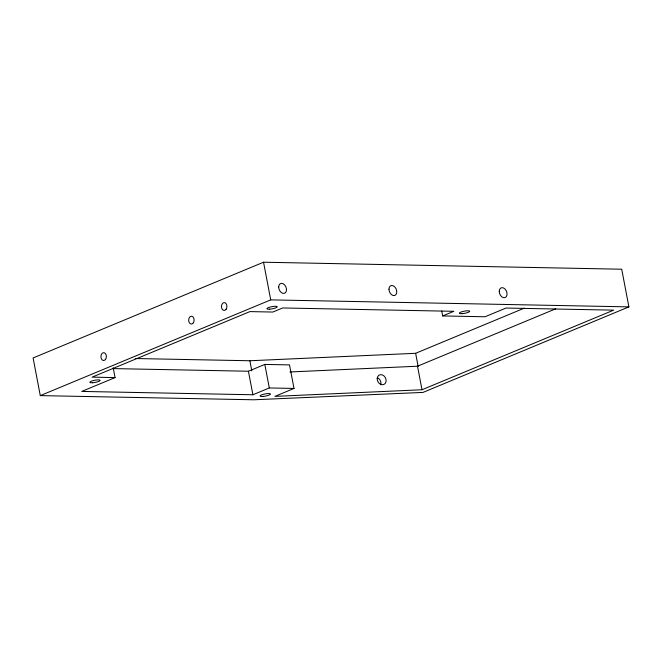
<?xml version="1.0" encoding="UTF-8"?>
<svg xmlns="http://www.w3.org/2000/svg" width="662" height="662" viewBox="0 0 662 662"><rect width="100%" height="100%" fill="white"/><g stroke="black" fill="none" stroke-linecap="round" stroke-linejoin="round"><path stroke-width="0.99" d="M263.542 262.218L33.1 357.952L40.283 395.611L253.778 399.782L423.001 392.409L628.9 306.878L621.717 269.219L263.542 262.218L270.725 299.878L628.9 306.878M40.283 395.611L270.725 299.878M113.185 367.782L115.056 377.597L81.757 391.424L252.909 394.767L269.31 387.957L294.011 388.437L289.517 364.903L264.817 364.423L248.416 371.233L113.351 368.593M441.736 311.032L442.671 315.94L453.826 311.305L282.682 307.962L272.835 312.05L249.905 311.595L92.117 377.141L115.056 377.597M294.011 388.437L274.895 396.381L422.008 389.752L613.641 310.147L506.016 308.045L485.023 316.767L442.671 315.94M135.23 358.523L249.872 360.757L415.628 353.301L524.238 308.178M289.956 371.961L417.515 366.218L555.757 308.79M415.628 353.301L418.127 366.409M417.515 366.218L422.008 389.752M264.817 364.423L269.31 387.957M249.872 360.757L251.8 370.844M248.416 371.233L252.909 394.767M377.861 377.919A5.271 4.237 62.3 0 1 380.782 384.763M105.581 359.3A3.922 2.722 -88.9 0 0 104.331 352.78A3.922 2.722 -88.9 0 0 101.021 357.679A3.922 2.722 -88.9 0 0 105.581 359.3M193.329 322.849A3.922 2.722 -88.9 0 0 192.088 316.328A3.922 2.722 -88.9 0 0 188.769 321.227A3.922 2.722 -88.9 0 0 193.329 322.849M226.131 309.22A3.922 2.722 -88.9 0 0 224.89 302.7A3.922 2.722 -88.9 0 0 221.571 307.598A3.922 2.722 -88.9 0 0 226.131 309.22M278.685 287.002A5.271 3.633 67.4 0 0 284.511 293.291A5.271 3.633 67.4 0 0 284.594 284.859A5.271 3.633 67.4 0 0 278.685 287.002M388.958 289.162A5.271 3.633 67.4 0 0 394.784 295.451A5.271 3.633 67.4 0 0 394.875 287.018A5.271 3.633 67.4 0 0 388.958 289.162M499.231 291.313A5.271 3.633 67.4 0 0 505.065 297.602A5.271 3.633 67.4 0 0 505.147 289.17A5.271 3.633 67.4 0 0 499.231 291.313M377.175 378.581A5.271 4.245 62.3 0 0 383.72 384.539A5.271 4.245 62.3 0 0 384.068 375.983A5.271 4.245 62.3 0 0 377.175 378.581M262.831 396.447A5.271 1.101 -10.8 0 0 270.435 394.031A5.271 1.101 -10.8 0 0 262.508 394.56A5.271 1.101 -10.8 0 0 262.831 396.447M92.531 382.768A5.271 1.101 -10.8 0 0 100.127 380.352A5.271 1.101 -10.8 0 0 92.2 380.89A5.271 1.101 -10.8 0 0 92.531 382.768M269.666 309.187A5.271 1.101 -10.8 0 0 277.27 306.771A5.271 1.101 -10.8 0 0 269.343 307.3A5.271 1.101 -10.8 0 0 269.666 309.187M462.109 313.664A5.271 1.101 -10.8 0 0 469.714 311.239A5.271 1.101 -10.8 0 0 461.786 311.777A5.271 1.101 -10.8 0 0 462.109 313.664"/></g></svg>
